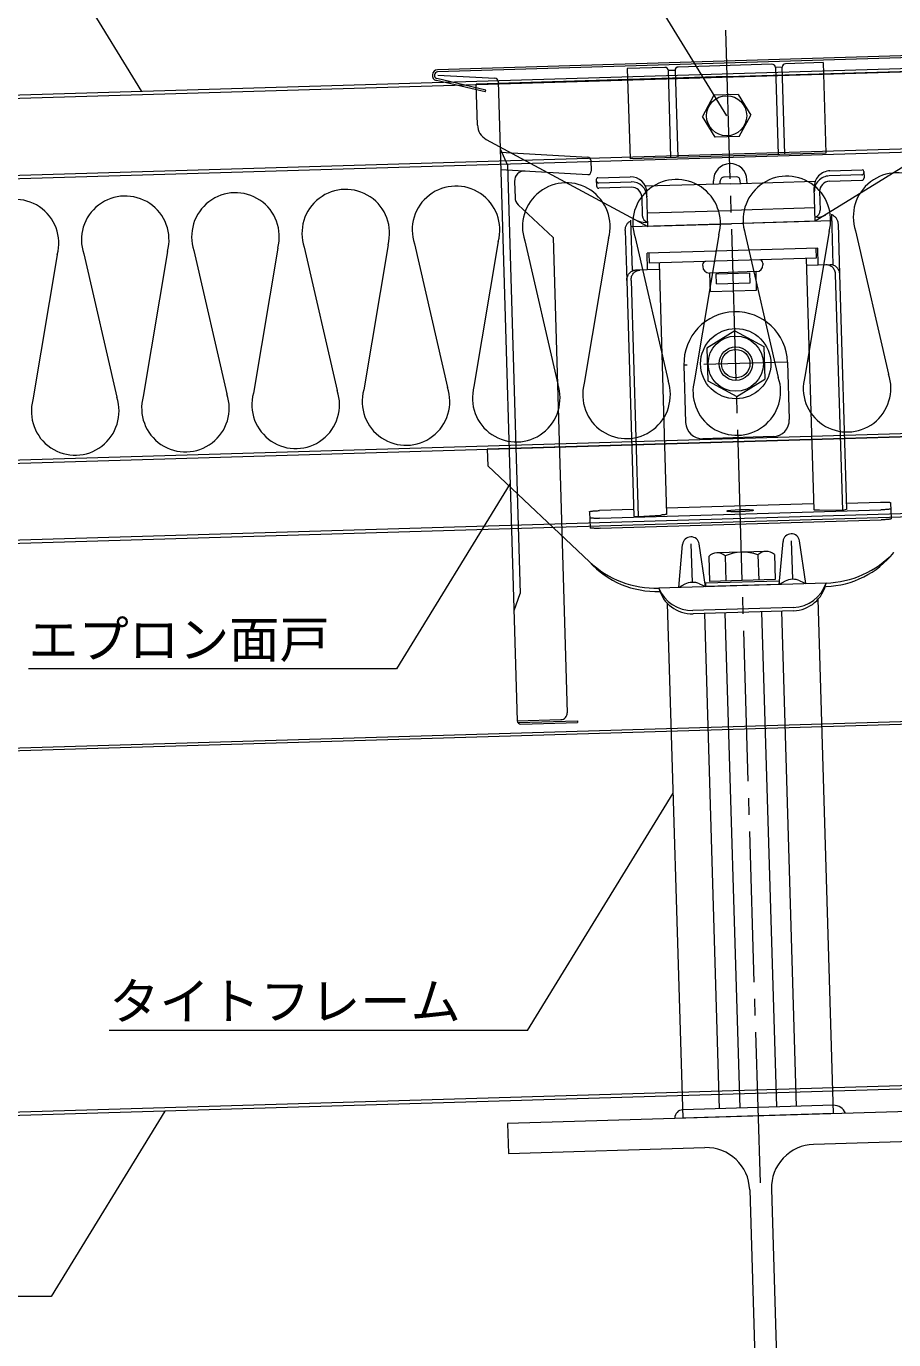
# Model space of a CAD drawing. Units: millimetres at full size, sheet at 1:5; details may follow other scales. Extents: x -3142 to 7368, y -2477 to 957.
# Drawn here: x 6183.7 to 6442.9, y -1999.6 to -1607.2 of the extents above; entities that cross this region are included whole.
import ezdxf
from ezdxf.enums import TextEntityAlignment as Align

# ---------------------------------------------------------------- set-up
doc = ezdxf.new("R2010")
doc.units = ezdxf.units.MM
doc.header["$LTSCALE"] = 5
doc.linetypes.add('CHAIN1', pattern=[8, 5, -1, 1, -1])
doc.linetypes.add('CHAIN2', pattern=[12, 9, -1, 1, -1])
doc.layers.add('0-0_0', color=7, linetype='Continuous', lineweight=18)
doc.styles.add('ＭＳ ゴシック', font='')
doc.styles.get('ＭＳ ゴシック').set_extended_font_data('MS Gothic')

msp = doc.modelspace()

# ---------------------------------------------------------------- linework, layer by layer
at = {"layer": '0-0_0', "color": 4}
for p, q in [((6218.193, -1626.712), (6174.618, -1555.712)), ((6369.656, -1674.988), (6369.746, -1677.987)), ((6419.634, -1673.487), (6419.724, -1676.486)), ((6419.724, -1676.486), (6369.746, -1677.987)), ((6372.745, -1677.897), (6375, -1752.979)), ((6416.725, -1676.576), (6418.98, -1751.658)), ((6416.785, -1678.575), (6423.86, -1678.363)), ((6363.102, -1683.188), (6365.214, -1753.522)), ((6364.369, -1683.15), (6366.488, -1753.698)), ((6372.805, -1679.896), (6365.73, -1680.108)), ((6425.401, -1681.318), (6427.519, -1751.865)), ((6426.668, -1681.28), (6428.78, -1751.613)), ((6380.166, -1708.488), (6380.68, -1725.592)), ((6411.152, -1707.557), (6411.666, -1724.662)), ((6406.818, -1729.809), (6385.828, -1730.44)), ((6374.943, -1751.09), (6418.923, -1749.77)), ((6428.722, -1749.69), (6438.92, -1749.383)), ((6441.926, -1749.529), (6442.071, -1754.353)), ((6351.967, -1752.23), (6352.112, -1757.054)), ((6365.156, -1751.598), (6354.958, -1751.905)), ((6355.027, -1754.21), (6438.99, -1751.689)), ((6365.214, -1753.522), (6366.488, -1753.698)), ((6366.488, -1753.698), (6373.275, -1753.244)), ((6427.519, -1751.865), (6420.717, -1751.82)), ((6428.78, -1751.613), (6427.519, -1751.865)), ((6355.117, -1757.2), (6439.079, -1754.678)), ((6333.47, -1907.258), (6377.002, -1836.328)), ((6333.47, -1907.258), (6208.47, -1907.258))]:
    msp.add_line(p, q, dxfattribs=at)
at = {"layer": '0-0_0', "color": 4, "linetype": 'CHAIN2'}
msp.add_line((6403.007, -1952.713), (6392.667, -1608.369), dxfattribs=at)
at = {"layer": '0-0_0', "color": 5}
for p, q in [((6604.238, -1611.318), (6306.549, -1620.258)), ((6604.353, -1611.915), (6306.567, -1620.857)), ((6320.828, -1626.86), (6306.229, -1623.414)), ((6320.966, -1626.276), (6306.367, -1622.83)), ((6306.597, -1621.857), (6323.715, -1622.767)), ((6324.661, -1623.735), (6330.397, -1814.729)), ((6320.828, -1626.86), (6320.966, -1626.276)), ((6325.264, -1643.806), (6327.413, -1648.744)), ((6325.294, -1644.806), (6351.438, -1646.304)), ((6352.38, -1647.273), (6352.478, -1650.516)), ((6325.452, -1650.056), (6351.421, -1651.545)), ((6327.413, -1648.744), (6331.255, -1776.686)), ((6329.559, -1653.559), (6329.705, -1658.437)), ((6341.068, -1670.344), (6330.647, -1660.531)), ((6341.068, -1670.344), (6345.33, -1812.28)), ((6385.769, -1678.506), (6385.784, -1679.006)), ((6403.761, -1677.966), (6403.776, -1678.466)), ((6401.837, -1680.525), (6387.843, -1680.945)), ((6329.406, -1781.744), (6331.255, -1776.686)), ((6330.397, -1814.729), (6343.391, -1814.339)), ((6331.426, -1815.699), (6348.419, -1815.189))]:
    msp.add_line(p, q, dxfattribs=at)
at = {"layer": '0-0_0'}
for p, q in [((6586.308, -1615.658), (5836.098, -1638.186)), ((6586.338, -1616.658), (5836.128, -1639.186)), ((6374.499, -1619.518), (6363.254, -1619.855)), ((6363.254, -1619.855), (6364.065, -1646.843)), ((6406.485, -1618.557), (6378.497, -1619.398)), ((6393.084, -1622.261), (6468.05, -1620.01)), ((6409.513, -1619.467), (6407.514, -1619.527)), ((6407.514, -1619.527), (6408.295, -1645.515)), ((6410.294, -1645.455), (6409.513, -1619.467)), ((6421.728, -1618.1), (6410.483, -1618.437)), ((6421.728, -1618.1), (6422.538, -1645.087)), ((6393.084, -1622.261), (6318.118, -1624.512)), ((6377.528, -1620.427), (6375.529, -1620.487)), ((6376.309, -1646.476), (6375.529, -1620.487)), ((6377.528, -1620.427), (6378.308, -1646.415)), ((6318.485, -1636.753), (6318.118, -1624.512)), ((6396.352, -1627.615), (6400.188, -1633.753)), ((6389.53, -1640.326), (6385.695, -1634.188)), ((6396.727, -1640.11), (6400.188, -1633.753)), ((6587.028, -1639.648), (5836.818, -1662.175)), ((6466.049, -1636.653), (6419.394, -1665.491)), ((6587.154, -1640.644), (5836.848, -1663.175)), ((6321.114, -1641.006), (6369.416, -1666.992)), ((6396.727, -1640.11), (6389.53, -1640.326)), ((6422.538, -1645.087), (6364.065, -1646.843)), ((6433.284, -1651.647), (6423.589, -1651.938)), ((6423.802, -1650.413), (6433.439, -1650.124)), ((6433.953, -1650.609), (6434.011, -1652.524)), ((6353.989, -1653.01), (6354.047, -1654.925)), ((6354.474, -1652.495), (6364.123, -1652.206)), ((6354.72, -1654.006), (6364.415, -1653.715)), ((6364.463, -1655.312), (6354.768, -1655.603)), ((6394.045, -1654.247), (6368.66, -1655.009)), ((6389.047, -1654.397), (6389.017, -1653.397)), ((6391.046, -1654.337), (6391.022, -1653.537)), ((6395.784, -1652.194), (6392.185, -1652.302)), ((6394.045, -1654.247), (6419.429, -1653.484)), ((6397.043, -1654.157), (6397.019, -1653.357)), ((6399.042, -1654.097), (6399.012, -1653.097)), ((6419.394, -1665.491), (6419.091, -1655.417)), ((6423.637, -1653.535), (6433.332, -1653.244)), ((6367.552, -1658.221), (6367.718, -1663.741)), ((6369.416, -1666.992), (6369.114, -1656.917)), ((6420.728, -1656.624), (6420.894, -1662.144)), ((6369.296, -1662.993), (6394.285, -1662.243)), ((6419.273, -1661.493), (6394.285, -1662.243)), ((6424.391, -1665.341), (6364.418, -1667.142)), ((6368.642, -1665.814), (6369.38, -1665.792)), ((6369.55, -1666.988), (6394.405, -1666.241)), ((6419.26, -1665.495), (6394.405, -1666.241)), ((6420.096, -1664.269), (6419.358, -1664.291)), ((5839.367, -1747.039), (6589.029, -1724.527)), ((5839.397, -1748.038), (6589.059, -1725.527)), ((6471.325, -1729.062), (6321.393, -1733.564)), ((6321.393, -1733.564), (6321.543, -1738.562)), ((6321.543, -1738.562), (6351.93, -1767.178)), ((6589.749, -1748.516), (5840.087, -1771.028)), ((6589.779, -1749.516), (5840.117, -1772.027)), ((6412.256, -1760.964), (6412.6, -1772.434)), ((6378.658, -1774.864), (6379.791, -1762.03)), ((6382.27, -1761.864), (6382.614, -1773.335)), ((6386.654, -1774.624), (6384.754, -1761.881)), ((6404.707, -1764.077), (6389.991, -1764.519)), ((6392.474, -1765.445), (6392.699, -1772.942)), ((6402.285, -1765.151), (6402.51, -1772.647)), ((6407.19, -1765.003), (6407.415, -1772.5)), ((6387.569, -1765.593), (6387.794, -1773.089)), ((6408.614, -1772.964), (6386.624, -1773.625)), ((6407.415, -1772.5), (6387.794, -1773.089)), ((6408.614, -1772.964), (6408.645, -1773.964)), ((6422.638, -1773.543), (6372.661, -1775.044)), ((6380.395, -1773.93), (6378.658, -1774.864)), ((6384.865, -1773.795), (6386.654, -1774.624)), ((6386.624, -1773.625), (6386.654, -1774.624)), ((6379.917, -1933.398), (6375.302, -1779.704)), ((6412.853, -1780.84), (6382.866, -1781.741)), ((6424.897, -1932.047), (6420.282, -1778.353)), ((6412.883, -1781.84), (6382.896, -1782.741)), ((6390.837, -1930.569), (6386.395, -1782.635)), ((6392.392, -1782.455), (6396.834, -1930.389)), ((6403.387, -1782.125), (6407.829, -1930.059)), ((6413.827, -1929.878), (6409.384, -1781.945)), ((6490.802, -1813.614), (5841.951, -1833.098)), ((6490.826, -1814.414), (5841.975, -1833.898)), ((6594.876, -1919.239), (5845.214, -1941.751)), ((6594.906, -1920.239), (5845.244, -1942.75)), ((6424.822, -1929.548), (6379.842, -1930.899)), ((6477.643, -1939.467), (6418.92, -1941.231)), ((6327.711, -1943.97), (6386.434, -1942.206)), ((6399.819, -1954.81), (6407.503, -2210.695)), ((6406.316, -1954.615), (6414, -2210.5))]:
    msp.add_line(p, q, dxfattribs=at)
at = {"layer": '0-0_0', "color": 9}
for p, q in [((6424.787, -1678.512), (6424.331, -1663.339)), ((6364.814, -1680.313), (6364.358, -1665.14)), ((6332.627, -1671.278), (6342.477, -1714.1)), ((6357.657, -1670.526), (6350.394, -1713.862)), ((6365.573, -1670.289), (6375.423, -1713.111)), ((6390.603, -1669.537), (6383.34, -1712.873)), ((6398.519, -1669.299), (6408.369, -1712.121)), ((6423.549, -1668.548), (6416.286, -1711.884)), ((6431.465, -1668.31), (6441.316, -1711.132)), ((6200.842, -1675.235), (6210.693, -1718.057)), ((6225.872, -1674.484), (6218.609, -1717.82)), ((6233.788, -1674.246), (6243.639, -1717.068)), ((6258.818, -1673.494), (6251.555, -1716.83)), ((6266.735, -1673.257), (6276.585, -1716.079)), ((6291.764, -1672.505), (6284.501, -1715.841)), ((6299.681, -1672.267), (6309.531, -1715.089)), ((6324.71, -1671.516), (6317.447, -1714.852)), ((6420.133, -1673.472), (6369.156, -1675.003)), ((6369.307, -1680.001), (6369.156, -1675.003)), ((6420.284, -1678.47), (6420.133, -1673.472)), ((6192.926, -1675.473), (6185.663, -1718.809)), ((6423.86, -1678.363), (6424.781, -1678.335)), ((6365.73, -1680.108), (6364.808, -1680.136)), ((6388.108, -1686.439), (6387.943, -1680.942)), ((6401.902, -1686.025), (6401.737, -1680.528)), ((6388.108, -1686.439), (6401.902, -1686.025)), ((6408.645, -1773.964), (6386.654, -1774.624)), ((6424.897, -1932.047), (6379.917, -1933.398))]:
    msp.add_line(p, q, dxfattribs=at)
at = {"layer": '0-0_0', "color": 3}
for p, q in [((6426.218, -1666.286), (6426.668, -1681.28)), ((6362.652, -1668.195), (6363.102, -1683.188)), ((6389.851, -1681.185), (6399.847, -1680.885)), ((6389.941, -1684.183), (6389.851, -1681.185)), ((6399.937, -1683.883), (6399.847, -1680.885)), ((6389.941, -1684.183), (6399.937, -1683.883))]:
    msp.add_line(p, q, dxfattribs=at)
at = {"layer": '0-0_0', "color": 6}
for p, q in [((6395.365, -1698.212), (6387.016, -1703.372)), ((6387.016, -1703.372), (6387.311, -1713.183))]:
    msp.add_line(p, q, dxfattribs=at)
at = {"layer": '0-0_0', "linetype": 'CHAIN1'}
msp.add_line((6411.152, -1707.557), (6380.166, -1708.488), dxfattribs=at)
at = {"layer": '0-0_0', "color": 4}
for points in [[(6269.409, -1563.041), (6349.409, -1563.041), (6392.941, -1633.971)], [(6422.593, -1678.401), (6422.86, -1678.407), (6423.125, -1678.442), (6423.386, -1678.506), (6423.64, -1678.598), (6423.885, -1678.716), (6424.118, -1678.861), (6424.338, -1679.03), (6424.541, -1679.221), (6424.727, -1679.434), (6424.893, -1679.666), (6425.037, -1679.914), (6425.159, -1680.176), (6425.258, -1680.451), (6425.331, -1680.734), (6425.379, -1681.024), (6425.401, -1681.318)], [(6423.86, -1678.363), (6424.127, -1678.369), (6424.392, -1678.404), (6424.653, -1678.468), (6424.907, -1678.56), (6425.152, -1678.678), (6425.385, -1678.823), (6425.605, -1678.992), (6425.808, -1679.183), (6425.994, -1679.396), (6426.16, -1679.628), (6426.305, -1679.876), (6426.427, -1680.138), (6426.525, -1680.413), (6426.598, -1680.696), (6426.646, -1680.986), (6426.668, -1681.28)], [(6363.102, -1683.188), (6363.106, -1682.894), (6363.137, -1682.602), (6363.193, -1682.315), (6363.275, -1682.035), (6363.381, -1681.765), (6363.51, -1681.509), (6363.662, -1681.268), (6363.834, -1681.044), (6364.026, -1680.841), (6364.235, -1680.659), (6364.459, -1680.501), (6364.697, -1680.368), (6364.945, -1680.261), (6365.201, -1680.182), (6365.464, -1680.131), (6365.73, -1680.108)], [(6364.369, -1683.15), (6364.374, -1682.856), (6364.404, -1682.564), (6364.46, -1682.276), (6364.542, -1681.997), (6364.648, -1681.727), (6364.777, -1681.471), (6364.929, -1681.23), (6365.102, -1681.006), (6365.293, -1680.803), (6365.502, -1680.621), (6365.727, -1680.463), (6365.964, -1680.33), (6366.212, -1680.223), (6366.468, -1680.144), (6366.731, -1680.093), (6366.997, -1680.07)], [(6328.268, -1743.849), (6294.31, -1799.179), (6184.31, -1799.179)], [(6438.92, -1749.383), (6439.214, -1749.376), (6439.505, -1749.37), (6439.791, -1749.367), (6440.069, -1749.367), (6440.335, -1749.369), (6440.588, -1749.373), (6440.824, -1749.38), (6441.043, -1749.389), (6441.241, -1749.4), (6441.417, -1749.413), (6441.569, -1749.428), (6441.695, -1749.445), (6441.795, -1749.464), (6441.867, -1749.484), (6441.911, -1749.506), (6441.926, -1749.529)], [(6351.967, -1752.23), (6351.98, -1752.206), (6352.023, -1752.182), (6352.094, -1752.158), (6352.192, -1752.133), (6352.317, -1752.108), (6352.468, -1752.084), (6352.643, -1752.06), (6352.84, -1752.037), (6353.058, -1752.015), (6353.293, -1751.994), (6353.546, -1751.975), (6353.811, -1751.957), (6354.088, -1751.941), (6354.373, -1751.927), (6354.664, -1751.915), (6354.958, -1751.905)], [(6375, -1752.979), (6374.992, -1752.995), (6374.97, -1753.013), (6374.933, -1753.03), (6374.882, -1753.048), (6374.815, -1753.066), (6374.735, -1753.084), (6374.641, -1753.102), (6374.534, -1753.119), (6374.414, -1753.137), (6374.281, -1753.154), (6374.138, -1753.17), (6373.983, -1753.187), (6373.819, -1753.202), (6373.645, -1753.217), (6373.464, -1753.231), (6373.275, -1753.244)], [(6420.718, -1751.82), (6420.528, -1751.818), (6420.346, -1751.815), (6420.172, -1751.81), (6420.006, -1751.805), (6419.851, -1751.798), (6419.707, -1751.79), (6419.574, -1751.781), (6419.453, -1751.771), (6419.345, -1751.759), (6419.25, -1751.747), (6419.169, -1751.734), (6419.101, -1751.72), (6419.049, -1751.706), (6419.011, -1751.69), (6418.988, -1751.674), (6418.98, -1751.658)], [(6441.981, -1751.364), (6441.968, -1751.387), (6441.925, -1751.411), (6441.854, -1751.436), (6441.756, -1751.461), (6441.631, -1751.485), (6441.48, -1751.51), (6441.305, -1751.533), (6441.108, -1751.556), (6440.89, -1751.578), (6440.654, -1751.599), (6440.402, -1751.619), (6440.137, -1751.637), (6439.86, -1751.653), (6439.575, -1751.667), (6439.284, -1751.679), (6438.99, -1751.689)], [(6355.027, -1754.21), (6354.734, -1754.218), (6354.442, -1754.223), (6354.157, -1754.226), (6353.879, -1754.227), (6353.613, -1754.225), (6353.36, -1754.221), (6353.124, -1754.214), (6352.905, -1754.205), (6352.707, -1754.194), (6352.531, -1754.181), (6352.379, -1754.165), (6352.253, -1754.148), (6352.153, -1754.129), (6352.081, -1754.109), (6352.037, -1754.088), (6352.022, -1754.065)], [(6355.117, -1757.2), (6354.823, -1757.207), (6354.532, -1757.213), (6354.246, -1757.216), (6353.969, -1757.216), (6353.703, -1757.214), (6353.45, -1757.21), (6353.213, -1757.203), (6352.995, -1757.194), (6352.797, -1757.183), (6352.621, -1757.17), (6352.469, -1757.155), (6352.342, -1757.138), (6352.243, -1757.119), (6352.171, -1757.099), (6352.127, -1757.077), (6352.112, -1757.054)], [(6442.071, -1754.353), (6442.057, -1754.377), (6442.015, -1754.401), (6441.944, -1754.425), (6441.845, -1754.45), (6441.72, -1754.475), (6441.57, -1754.499), (6441.395, -1754.523), (6441.198, -1754.546), (6440.98, -1754.568), (6440.744, -1754.589), (6440.492, -1754.608), (6440.226, -1754.626), (6439.95, -1754.642), (6439.664, -1754.656), (6439.373, -1754.668), (6439.079, -1754.678)], [(6225.095, -1931.344), (6191.137, -1986.674), (5951.137, -1986.674)]]:
    msp.add_lwpolyline(points, dxfattribs=at)
at = {"layer": '0-0_0'}
for points in [[(6396.352, -1627.615), (6389.155, -1627.832), (6385.695, -1634.188)], [(6410.381, -1773.029), (6408.645, -1773.964), (6409.777, -1761.129)], [(6414.851, -1772.895), (6416.641, -1773.724), (6414.74, -1760.98)], [(6477.373, -1930.471), (6327.441, -1934.974), (6327.711, -1943.97)]]:
    msp.add_lwpolyline(points, dxfattribs=at)
at = {"layer": '0-0_0', "color": 3}
for points in [[(6424.337, -1663.519), (6424.532, -1663.599), (6424.721, -1663.696), (6424.904, -1663.808), (6425.078, -1663.935), (6425.242, -1664.076), (6425.397, -1664.231), (6425.54, -1664.399), (6425.672, -1664.577), (6425.791, -1664.767), (6425.896, -1664.965), (6425.987, -1665.172), (6426.064, -1665.386), (6426.126, -1665.606), (6426.172, -1665.83), (6426.203, -1666.057), (6426.218, -1666.286)], [(6362.652, -1668.195), (6362.653, -1667.966), (6362.67, -1667.737), (6362.703, -1667.51), (6362.751, -1667.287), (6362.815, -1667.069), (6362.894, -1666.857), (6362.987, -1666.653), (6363.094, -1666.456), (6363.215, -1666.27), (6363.348, -1666.094), (6363.493, -1665.931), (6363.649, -1665.78), (6363.815, -1665.642), (6363.99, -1665.52), (6364.173, -1665.412), (6364.364, -1665.32)]]:
    msp.add_lwpolyline(points, dxfattribs=at)
at = {"layer": '0-0_0', "color": 6}
for points in [[(6395.365, -1698.212), (6404.008, -1702.862), (6404.303, -1712.673)], [(6387.311, -1713.183), (6395.954, -1717.833), (6404.303, -1712.673)]]:
    msp.add_lwpolyline(points, dxfattribs=at)
at = {"layer": '0-0_0', "color": 4}
msp.add_lwpolyline([(6392.98, -1752.05), (6393.281, -1751.921), (6394.144, -1751.793), (6395.439, -1751.686), (6396.968, -1751.616), (6398.499, -1751.594), (6399.798, -1751.623), (6400.668, -1751.699), (6400.976, -1751.81), (6400.675, -1751.939), (6399.812, -1752.067), (6398.517, -1752.174), (6396.987, -1752.244), (6395.457, -1752.266), (6394.157, -1752.237), (6393.288, -1752.161)], close=True, dxfattribs=at)
at = {"layer": '0-0_0', "color": 5}
msp.add_lwpolyline([(6330.546, -1815.225), (6348.404, -1814.689), (6348.419, -1815.189)], dxfattribs=at)
at = {"layer": '0-0_0'}
msp.add_circle((6392.941, -1633.971), 6, dxfattribs=at)
at = {"layer": '0-0_0', "color": 6}
for radius in [10.5, 10.5, 8.25, 8.25, 5, 5, 4.25, 4.25]:
    msp.add_circle((6395.659, -1708.022), radius, dxfattribs=at)
at = {"layer": '0-0_0', "color": 5}
for centre, radius, start, end in [((6306.597, -1621.857), 1.6, 91.71999, 256.71999), ((6306.597, -1621.857), 1, 91.71999, 256.71999), ((6323.662, -1623.766), 1, 1.71941, 86.95567), ((6351.381, -1647.302), 1, 1.71843, 86.71849), ((6332.557, -1653.468), 3, 86.71893, 181.71902), ((6351.478, -1650.546), 1, 266.72418, 1.72427), ((6332.704, -1658.347), 3, 181.72205, 226.72197), ((6386.769, -1678.476), 1, 91.71999, 181.71999), ((6387.783, -1678.946), 2, 181.71999, 271.71999), ((6401.777, -1678.526), 2, 271.71999, 1.71999), ((6402.761, -1677.996), 1, 1.71999, 91.71999), ((6343.331, -1812.34), 2, 271.71991, 1.71999), ((6331.396, -1814.699), 1, 181.71996, 271.72003)]:
    msp.add_arc(centre, radius, start, end, dxfattribs=at)
at = {"layer": '0-0_0'}
for centre, radius, start, end in [((6374.529, -1620.517), 1, 1.71999, 91.71999), ((6378.527, -1620.397), 1, 91.71999, 181.71999), ((6406.515, -1619.557), 1, 1.71999, 91.71999), ((6410.513, -1619.437), 1, 91.71999, 181.71999), ((6323.483, -1636.602), 5, 181.71999, 241.71999), ((6394.015, -1653.247), 5, 1.71999, 181.71999), ((6423.948, -1655.271), 4.859, 91.71999, 181.71999), ((6433.263, -1650.948), 0.7, 271.71999, 1.71999), ((6433.454, -1650.624), 0.5, 1.71999, 91.71999), ((6354.489, -1652.995), 0.5, 91.71999, 181.71999), ((6354.699, -1653.307), 0.7, 181.71999, 271.71999), ((6354.747, -1654.904), 0.7, 181.71999, 271.71999), ((6364.256, -1657.063), 4.859, 1.71999, 91.71999), ((6364.553, -1658.311), 4.598, 1.71999, 91.71999), ((6364.553, -1658.311), 3, 1.71999, 91.71999), ((6392.221, -1653.501), 1.2, 91.71999, 181.71999), ((6395.82, -1653.393), 1.2, 1.71999, 91.71999), ((6423.727, -1656.534), 4.598, 91.71999, 181.71999), ((6423.727, -1656.534), 3, 91.71999, 181.71999), ((6433.311, -1652.545), 0.7, 271.71999, 1.71999), ((6418.795, -1662.207), 2.1, 285.49414, 1.71999), ((6419.946, -1659.272), 5, 271.71999, 301.71999), ((6368.492, -1660.817), 5, 241.71999, 271.71999), ((6369.817, -1663.678), 2.1, 181.71999, 257.94585), ((6382.281, -1762.25), 2.5, 8.48358, 174.95641), ((6412.268, -1761.349), 2.5, 8.48358, 174.95641), ((6390.097, -1768.028), 3.51, 47.37413, 136.06584), ((6397.726, -1776.834), 12.542, 68.68497, 114.75502), ((6404.813, -1767.586), 3.51, 47.37413, 136.06584), ((6421.769, -1744.586), 28.971, 271.72, 316.71999), ((6421.862, -1747.692), 26.864, 271.71999, 321.41101), ((6371.884, -1749.192), 26.864, 222.02898, 272.3138), ((6371.791, -1746.087), 28.971, 226.71999, 271.71999), ((6382.764, -1778.333), 5, 65.15494, 118.28503), ((6412.75, -1777.432), 5, 65.15495, 118.28503), ((6382.589, -1772.495), 10.25, 194.40038, 271.71999), ((6382.547, -1771.103), 10.643, 201.73595, 271.71999), ((6412.533, -1770.202), 10.643, 271.72, 341.70403), ((6412.575, -1771.595), 10.25, 271.71999, 349.03961), ((6424.897, -1933.398), 3.85, 22.25067, 91.11658), ((6379.917, -1933.398), 2.5, 91.71999, 180), ((6419.31, -1954.225), 13, 91.71999, 181.71999), ((6386.825, -1955.2), 13, 1.71999, 91.71999)]:
    msp.add_arc(centre, radius, start, end, dxfattribs=at)
at = {"layer": '0-0_0', "color": 9}
for centre, start, end in [((6443.865, -1664.106), 344.71295, 198.72704), ((6312.081, -1668.064), 344.71295, 198.72704), ((6345.027, -1667.074), 344.71295, 198.72704), ((6377.973, -1666.085), 344.71295, 198.72704), ((6410.919, -1665.096), 344.71295, 198.72704), ((6180.296, -1672.021), 344.71295, 198.72704), ((6213.242, -1671.032), 344.71295, 198.72704), ((6246.188, -1670.042), 344.71295, 198.72704), ((6279.134, -1669.053), 344.71295, 198.72704), ((6330.077, -1718.304), 164.71295, 18.72704), ((6363.023, -1717.314), 164.71295, 18.72704), ((6395.969, -1716.325), 164.71295, 18.72704), ((6428.916, -1715.336), 164.71295, 18.72704), ((6198.293, -1722.261), 164.71295, 18.72704), ((6231.239, -1721.272), 164.71295, 18.72704), ((6264.185, -1720.282), 164.71295, 18.72704), ((6297.131, -1719.293), 164.71295, 18.72704)]:
    msp.add_arc(centre, 13.093, start, end, dxfattribs=at)
at = {"layer": '0-0_0', "color": 4}
for centre, radius, start, end in [((6395.659, -1708.022), 15.5, 1.71999, 181.71999), ((6385.678, -1725.442), 5, 181.71999, 271.71999), ((6406.668, -1724.812), 5, 271.71999, 1.71999)]:
    msp.add_arc(centre, radius, start, end, dxfattribs=at)

# ---------------------------------------------------------------- texts
at = {"layer": '0-0_0', "style": 'ＭＳ ゴシック'}
for s, p in [('エプロン面戸', (6184.31, -1799.179)), ('タイトフレーム', (6208.47, -1907.258))]:
    msp.add_text(s, height=11, dxfattribs=at).set_placement(p, align=Align.BOTTOM_LEFT)

doc.saveas('drawing.dxf')
